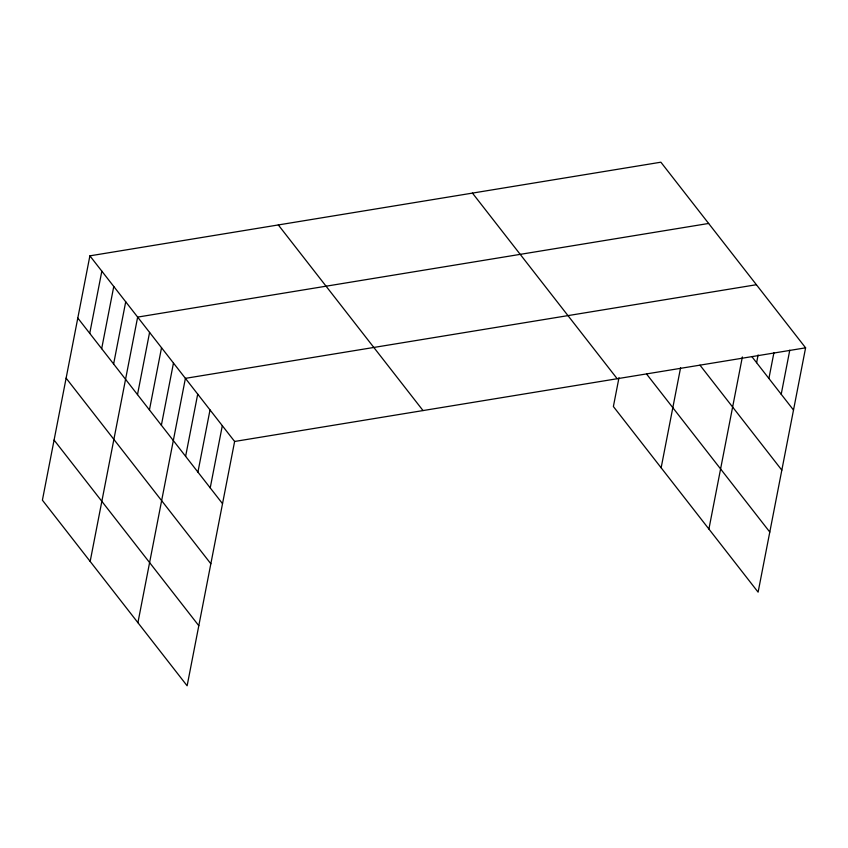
<?xml version="1.0" encoding="UTF-8"?>
<svg xmlns="http://www.w3.org/2000/svg" width="848" height="848" viewBox="0 0 848 848"><rect width="100%" height="100%" fill="white"/><g stroke="black" fill="none" stroke-linecap="round" stroke-linejoin="round"><path stroke-width="1.27" d="M89.888 255.842L42.4 500.172L187.122 685.799L234.62 441.469L89.888 255.842L660.878 162.201L805.6 347.828L758.112 592.158L613.38 406.531L618.987 377.731M89.74 333.359L101.834 271.159M101.675 348.676L113.77 286.476M113.621 363.993L125.716 301.782M90.164 561.429L137.652 317.099L708.631 223.459M137.503 394.617L149.587 332.416M149.439 409.934L161.533 347.722M161.374 425.251L173.469 363.039M137.917 622.686L185.405 378.356L756.395 284.716M185.617 456.341L197.711 394.129M197.923 472.113L210.018 409.913M210.219 487.897L222.314 425.685M661.143 467.789L680.594 367.703M708.907 529.046L742.36 356.944M756.607 362.7L758.112 354.93M768.903 378.484L773.948 352.567M781.209 394.256L789.774 350.192M234.62 441.469L805.6 347.828M751.996 356.785L793.505 410.04M699.982 365.17L781.824 470.142M646.558 374L769.793 532.056M472.453 193.1L617.174 378.727M278.314 224.943L423.035 410.57M77.804 318.053L222.526 503.67M66.123 378.144L210.845 563.772M54.081 440.07L198.803 625.697"/></g></svg>
